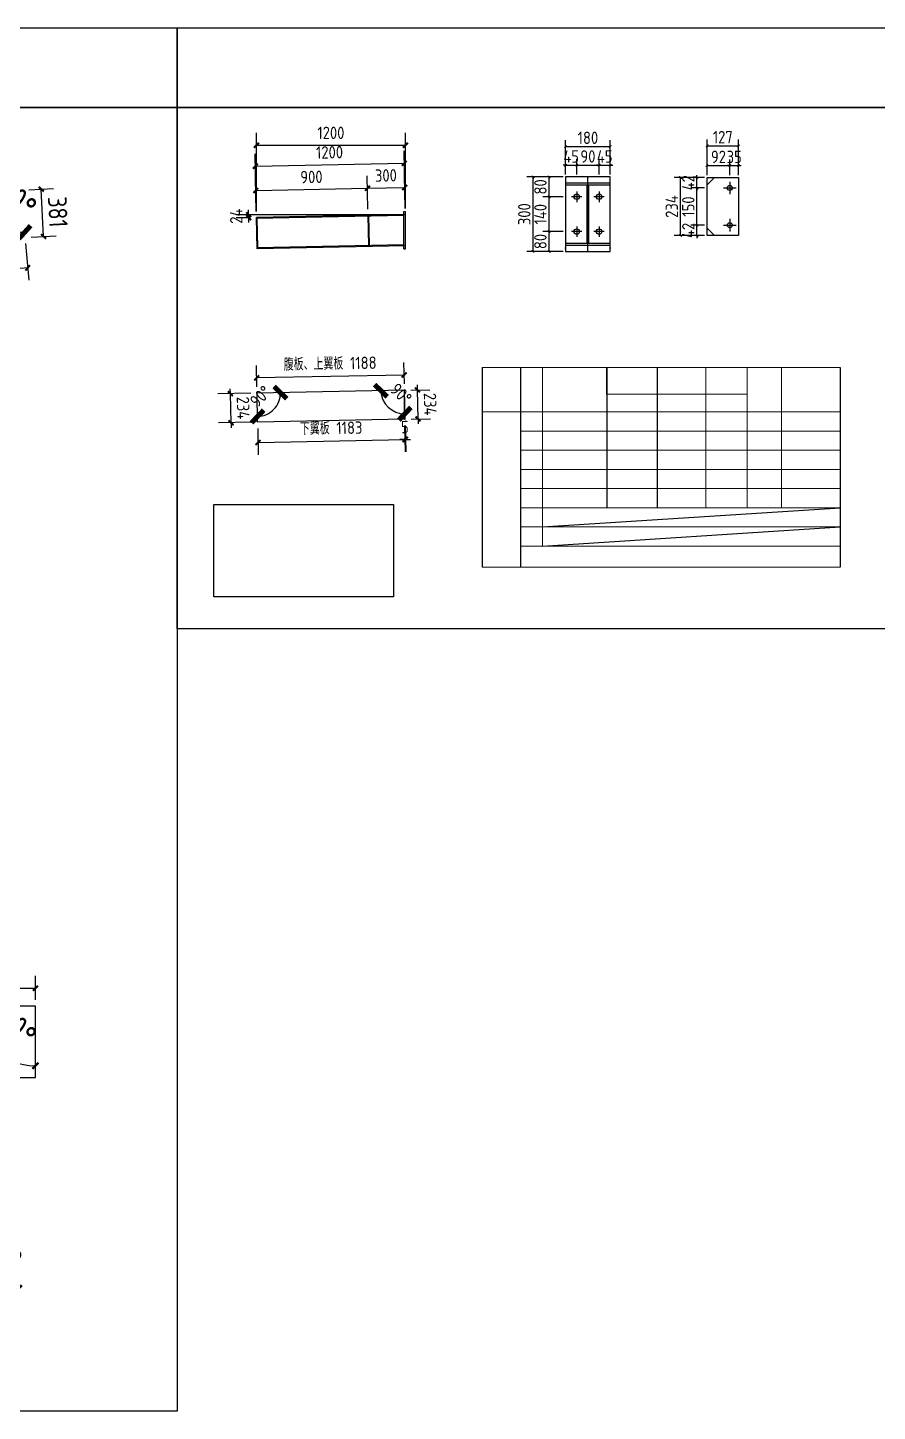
# Model space of a CAD drawing. Extents: x 411778 to 673094, y -11605 to 324395.
# Drawn here: x 425424 to 432270, y 124253 to 135395 of the extents above; entities that cross this region are included whole.
import ezdxf

# ---------------------------------------------------------------- set-up
doc = ezdxf.new("R2010")
doc.units = 0
doc.header["$LTSCALE"] = 1000
doc.header["$MEASUREMENT"] = 0
doc.layers.add('钢架', color=7, linetype='Continuous', lineweight=25)
doc.styles.get("Standard").update_dxf_attribs({"font": 'gbenor.shx', "bigfont": 'gbcbig.shx'})
doc.dimstyles.get("Standard").update_dxf_attribs({"dimscale": 100, "dimtxt": 3.5, "dimasz": 1, "dimexe": 2.5, "dimexo": 3, "dimgap": 1.5, "dimtad": 1, "dimdec": 0, "dimzin": 0, "dimdsep": 46, "dimtxsty": 'Standard', "dimblk": 'ARCHTICK', "dimcen": 0.09, "dimadec": 0, "dimazin": 0, "dimtfac": 1, "dimtdec": 0, "dimtix": 1, "dimtmove": 2, "dimatfit": 3, "dimfxl": 1, "dimtolj": 1, "dimtzin": 0, "dimarcsym": 0})

# ---------------------------------------------------------------- blocks, each defined once
blk = doc.blocks.new('_ArchTick')
at = {"color": 0, "linetype": 'ByBlock', "const_width": 0.4}
blk.add_lwpolyline([(-0.5, -0.5), (0.5, 0.5)], dxfattribs=at)
blk = doc.blocks.new('*D3156')
at = {"color": 3, "lineweight": -2}
for p, q in [((427204, 133889), (427204, 133929)), ((428417, 133889), (427104, 133889)), ((427217, 133865), (427104, 133865)), ((427204, 133865), (427204, 133889)), ((427204, 133865), (427204, 133825))]:
    blk.add_line(p, q, dxfattribs=at)
at = {"layer": 'Defpoints', "color": 0}
for p in [(427204, 133889), (427267, 133865), (428467, 133889)]:
    blk.add_point(p, dxfattribs=at)
at = {"color": 3, "lineweight": -2, "xscale": 40, "yscale": 40, "zscale": 40}
for p, rotation in [((427204, 133889), 270), ((427204, 133865), 90)]:
    blk.add_blockref('_ArchTick', p, dxfattribs=dict(at, rotation=rotation))
at = {"color": 0, "insert": (427104, 133877), "char_height": 100, "attachment_point": 5, "rotation": 90}
blk.add_mtext('\\A1;24', dxfattribs=at)
blk = doc.blocks.new('*D3157')
at = {"color": 3, "lineweight": -2}
for p, q in [((427267, 133915), (427267, 134548)), ((428467, 133939), (428467, 134548)), ((427267, 134448), (428467, 134448))]:
    blk.add_line(p, q, dxfattribs=at)
at = {"layer": 'Defpoints', "color": 0}
for p in [(428467, 134448), (427267, 133865), (428467, 133889)]:
    blk.add_point(p, dxfattribs=at)
at = {"color": 3, "lineweight": -2, "xscale": 40, "yscale": 40, "zscale": 40, "rotation": 180}
blk.add_blockref('_ArchTick', (427267, 134448), dxfattribs=at)
at = {"color": 3, "lineweight": -2, "xscale": 40, "yscale": 40, "zscale": 40}
blk.add_blockref('_ArchTick', (428467, 134448), dxfattribs=at)
at = {"color": 0, "insert": (427867, 134548), "char_height": 100, "attachment_point": 5}
blk.add_mtext('\\A1;1200', dxfattribs=at)
blk = doc.blocks.new('*D3100')
at = {"color": 3, "lineweight": -2}
for p, q in [((427266, 133915), (427256, 134379)), ((428466, 133939), (428456, 134403)), ((427258, 134279), (428458, 134303))]:
    blk.add_line(p, q, dxfattribs=at)
at = {"layer": 'Defpoints', "color": 0}
for p in [(428458, 134303), (427267, 133865), (428467, 133889)]:
    blk.add_point(p, dxfattribs=at)
at = {"color": 3, "lineweight": -2, "xscale": 40, "yscale": 40, "zscale": 40}
for p, rotation in [((427258, 134279), 181.1505355733843), ((428458, 134303), 1.1505355733843)]:
    blk.add_blockref('_ArchTick', p, dxfattribs=dict(at, rotation=rotation))
at = {"color": 0, "insert": (427856, 134391), "char_height": 100, "attachment_point": 5, "rotation": 1.1505}
blk.add_mtext('\\A1;1200', dxfattribs=at)
blk = doc.blocks.new('*D3158')
at = {"color": 3, "lineweight": -2}
for p, q in [((427278, 132168), (427282, 131955)), ((428461, 132192), (428465, 131979)), ((427280, 132055), (428463, 132079))]:
    blk.add_line(p, q, dxfattribs=at)
at = {"layer": 'Defpoints', "color": 0}
for p in [(427276, 132218), (428460, 132242), (428463, 132079)]:
    blk.add_point(p, dxfattribs=at)
at = {"color": 3, "lineweight": -2, "xscale": 40, "yscale": 40, "zscale": 40}
for p, rotation in [((427280, 132055), 181.1506035000472), ((428463, 132079), 1.150603500047161)]:
    blk.add_blockref('_ArchTick', p, dxfattribs=dict(at, rotation=rotation))
at = {"color": 0, "insert": (427869, 132170), "char_height": 100, "attachment_point": 5, "rotation": 1.1506}
blk.add_mtext('\\A1;下翼板 1183', dxfattribs=at)
blk = doc.blocks.new('*D3159')
at = {"color": 3, "lineweight": -2}
for p, q in [((428461, 132192), (428465, 131979)), ((428465, 132192), (428470, 131979)), ((428463, 132079), (428423, 132078)), ((428463, 132079), (428468, 132079)), ((428468, 132079), (428508, 132080))]:
    blk.add_line(p, q, dxfattribs=at)
at = {"layer": 'Defpoints', "color": 0}
for p in [(428460, 132242), (428464, 132242), (428468, 132079)]:
    blk.add_point(p, dxfattribs=at)
at = {"color": 3, "lineweight": -2, "xscale": 40, "yscale": 40, "zscale": 40}
for p, rotation in [((428463, 132079), 1.150603500031089), ((428468, 132079), 181.1506035000311)]:
    blk.add_blockref('_ArchTick', p, dxfattribs=dict(at, rotation=rotation))
at = {"color": 0, "insert": (428463, 132179), "char_height": 100, "attachment_point": 5, "rotation": 1.1506}
blk.add_mtext('\\A1;5', dxfattribs=at)
blk = doc.blocks.new('*D3160')
at = {"color": 3, "lineweight": -2}
for p, q in [((427057, 132448), (427056, 132488)), ((427222, 132451), (426957, 132446)), ((427062, 132214), (427057, 132448)), ((427227, 132217), (426962, 132212)), ((427062, 132214), (427063, 132174))]:
    blk.add_line(p, q, dxfattribs=at)
at = {"layer": 'Defpoints', "color": 0}
for p in [(427057, 132448), (427272, 132452), (427276, 132218)]:
    blk.add_point(p, dxfattribs=at)
at = {"color": 3, "lineweight": -2, "xscale": 40, "yscale": 40, "zscale": 40}
for p, rotation in [((427057, 132448), 271.1457628381741), ((427062, 132214), 91.14576283817406)]:
    blk.add_blockref('_ArchTick', p, dxfattribs=dict(at, rotation=rotation))
at = {"color": 0, "insert": (427160, 132333), "char_height": 100, "attachment_point": 5, "rotation": 271.1458}
blk.add_mtext('\\A1;234', dxfattribs=at)
blk = doc.blocks.new('*D3161')
at = {"color": 3, "lineweight": -2}
for p, q in [((428510, 132477), (428664, 132480)), ((428564, 132478), (428564, 132518)), ((428569, 132244), (428564, 132478)), ((428514, 132243), (428669, 132246)), ((428569, 132244), (428570, 132204))]:
    blk.add_line(p, q, dxfattribs=at)
at = {"layer": 'Defpoints', "color": 0}
for p in [(428460, 132476), (428564, 132478), (428464, 132242)]:
    blk.add_point(p, dxfattribs=at)
at = {"color": 3, "lineweight": -2, "xscale": 40, "yscale": 40, "zscale": 40}
for p, rotation in [((428564, 132478), 271.1505844320536), ((428569, 132244), 91.15058443205356)]:
    blk.add_blockref('_ArchTick', p, dxfattribs=dict(at, rotation=rotation))
at = {"color": 0, "insert": (428667, 132363), "char_height": 100, "attachment_point": 5, "rotation": 271.1506}
blk.add_mtext('\\A1;234', dxfattribs=at)
blk = doc.blocks.new('*D3162')
at = {"color": 3, "lineweight": -2}
for p, q in [((427271, 132502), (427267, 132675)), ((428457, 132598), (427269, 132575)), ((428459, 132526), (428455, 132698))]:
    blk.add_line(p, q, dxfattribs=at)
at = {"layer": 'Defpoints', "color": 0}
for p in [(427269, 132575), (427272, 132452), (428460, 132476)]:
    blk.add_point(p, dxfattribs=at)
at = {"color": 3, "lineweight": -2, "xscale": 40, "yscale": 40, "zscale": 40}
for p, rotation in [((427269, 132575), 181.1505844320332), ((428457, 132598), 1.150584432033188)]:
    blk.add_blockref('_ArchTick', p, dxfattribs=dict(at, rotation=rotation))
at = {"color": 0, "insert": (427861, 132690), "char_height": 100, "attachment_point": 5, "rotation": 1.1506}
blk.add_mtext('\\A1;腹板、上翼板 1188', dxfattribs=at)
blk = doc.blocks.new('*D3163')
at = {"color": 3, "lineweight": -2}
for p, q in [((429738, 133753), (429575, 133753)), ((429625, 133593), (429625, 133753)), ((429738, 133593), (429575, 133593))]:
    blk.add_line(p, q, dxfattribs=at)
at = {"layer": 'Defpoints', "color": 0}
for p in [(429625, 133753), (429758, 133753), (429758, 133593)]:
    blk.add_point(p, dxfattribs=at)
at = {"color": 3, "lineweight": -2, "xscale": 20, "yscale": 20, "zscale": 20}
for p, rotation in [((429625, 133753), 90), ((429625, 133593), 270)]:
    blk.add_blockref('_ArchTick', p, dxfattribs=dict(at, rotation=rotation))
at = {"color": 0, "insert": (429555, 133673), "char_height": 100, "attachment_point": 5, "rotation": 90}
blk.add_mtext('\\A1;80', dxfattribs=at)
blk = doc.blocks.new('*D3101')
at = {"color": 3, "lineweight": -2}
for p, q in [((429738, 134033), (429575, 134033)), ((429625, 133753), (429625, 134033)), ((429738, 133753), (429575, 133753))]:
    blk.add_line(p, q, dxfattribs=at)
at = {"layer": 'Defpoints', "color": 0}
for p in [(429625, 134033), (429758, 134033), (429758, 133753)]:
    blk.add_point(p, dxfattribs=at)
at = {"color": 3, "lineweight": -2, "xscale": 20, "yscale": 20, "zscale": 20}
for p, rotation in [((429625, 134033), 90), ((429625, 133753), 270)]:
    blk.add_blockref('_ArchTick', p, dxfattribs=dict(at, rotation=rotation))
at = {"color": 0, "insert": (429555, 133893), "char_height": 100, "attachment_point": 5, "rotation": 90}
blk.add_mtext('\\A1;140', dxfattribs=at)
blk = doc.blocks.new('*D3164')
at = {"color": 3, "lineweight": -2}
for p, q in [((429738, 134193), (429575, 134193)), ((429625, 134033), (429625, 134193)), ((429738, 134033), (429575, 134033))]:
    blk.add_line(p, q, dxfattribs=at)
at = {"layer": 'Defpoints', "color": 0}
for p in [(429625, 134193), (429758, 134193), (429758, 134033)]:
    blk.add_point(p, dxfattribs=at)
at = {"color": 3, "lineweight": -2, "xscale": 20, "yscale": 20, "zscale": 20}
for p, rotation in [((429625, 134193), 90), ((429625, 134033), 270)]:
    blk.add_blockref('_ArchTick', p, dxfattribs=dict(at, rotation=rotation))
at = {"color": 0, "insert": (429555, 134113), "char_height": 100, "attachment_point": 5, "rotation": 90}
blk.add_mtext('\\A1;80', dxfattribs=at)
blk = doc.blocks.new('*D3102')
at = {"color": 3, "lineweight": -2}
for p, q in [((429758, 134288), (429738, 134288)), ((429758, 134213), (429758, 134338)), ((429758, 134288), (429848, 134288)), ((429848, 134213), (429848, 134338)), ((429848, 134288), (429868, 134288))]:
    blk.add_line(p, q, dxfattribs=at)
at = {"layer": 'Defpoints', "color": 0}
for p in [(429848, 134288), (429758, 134193), (429848, 134193)]:
    blk.add_point(p, dxfattribs=at)
at = {"color": 3, "lineweight": -2, "xscale": 20, "yscale": 20, "zscale": 20}
blk.add_blockref('_ArchTick', (429758, 134288), dxfattribs=at)
at = {"color": 3, "lineweight": -2, "xscale": 20, "yscale": 20, "zscale": 20, "rotation": 180}
blk.add_blockref('_ArchTick', (429848, 134288), dxfattribs=at)
at = {"color": 0, "insert": (429803, 134358), "char_height": 100, "attachment_point": 5}
blk.add_mtext('\\A1;45', dxfattribs=at)
blk = doc.blocks.new('*D3103')
at = {"color": 3, "lineweight": -2}
for p, q in [((429848, 134213), (429848, 134338)), ((429848, 134288), (430028, 134288)), ((430028, 134213), (430028, 134338))]:
    blk.add_line(p, q, dxfattribs=at)
at = {"layer": 'Defpoints', "color": 0}
for p in [(430028, 134288), (429848, 134193), (430028, 134193)]:
    blk.add_point(p, dxfattribs=at)
at = {"color": 3, "lineweight": -2, "xscale": 20, "yscale": 20, "zscale": 20, "rotation": 180}
blk.add_blockref('_ArchTick', (429848, 134288), dxfattribs=at)
at = {"color": 3, "lineweight": -2, "xscale": 20, "yscale": 20, "zscale": 20}
blk.add_blockref('_ArchTick', (430028, 134288), dxfattribs=at)
at = {"color": 0, "insert": (429938, 134358), "char_height": 100, "attachment_point": 5}
blk.add_mtext('\\A1;90', dxfattribs=at)
blk = doc.blocks.new('*D3165')
at = {"color": 3, "lineweight": -2}
for p, q in [((430028, 134288), (430008, 134288)), ((430028, 134213), (430028, 134338)), ((430028, 134288), (430118, 134288)), ((430118, 134213), (430118, 134338)), ((430118, 134288), (430138, 134288))]:
    blk.add_line(p, q, dxfattribs=at)
at = {"layer": 'Defpoints', "color": 0}
for p in [(430118, 134288), (430028, 134193), (430118, 134193)]:
    blk.add_point(p, dxfattribs=at)
at = {"color": 3, "lineweight": -2, "xscale": 20, "yscale": 20, "zscale": 20}
blk.add_blockref('_ArchTick', (430028, 134288), dxfattribs=at)
at = {"color": 3, "lineweight": -2, "xscale": 20, "yscale": 20, "zscale": 20, "rotation": 180}
blk.add_blockref('_ArchTick', (430118, 134288), dxfattribs=at)
at = {"color": 0, "insert": (430073, 134358), "char_height": 100, "attachment_point": 5}
blk.add_mtext('\\A1;45', dxfattribs=at)
blk = doc.blocks.new('*D3166')
at = {"color": 3, "lineweight": -2}
for p, q in [((429738, 134193), (429445, 134193)), ((429495, 134193), (429495, 133593)), ((429738, 133593), (429445, 133593))]:
    blk.add_line(p, q, dxfattribs=at)
at = {"layer": 'Defpoints', "color": 0}
for p in [(429758, 134193), (429495, 133593), (429758, 133593)]:
    blk.add_point(p, dxfattribs=at)
at = {"color": 3, "lineweight": -2, "xscale": 20, "yscale": 20, "zscale": 20}
for p, rotation in [((429495, 134193), 90), ((429495, 133593), 270)]:
    blk.add_blockref('_ArchTick', p, dxfattribs=dict(at, rotation=rotation))
at = {"color": 0, "insert": (429425, 133893), "char_height": 100, "attachment_point": 5, "rotation": 90}
blk.add_mtext('\\A1;300', dxfattribs=at)
blk = doc.blocks.new('*D3167')
at = {"color": 3, "lineweight": -2}
for p, q in [((429758, 134213), (429758, 134488)), ((430118, 134213), (430118, 134488)), ((429758, 134438), (430118, 134438))]:
    blk.add_line(p, q, dxfattribs=at)
at = {"layer": 'Defpoints', "color": 0}
for p in [(430118, 134438), (429758, 134193), (430118, 134193)]:
    blk.add_point(p, dxfattribs=at)
at = {"color": 3, "lineweight": -2, "xscale": 20, "yscale": 20, "zscale": 20, "rotation": 180}
blk.add_blockref('_ArchTick', (429758, 134438), dxfattribs=at)
at = {"color": 3, "lineweight": -2, "xscale": 20, "yscale": 20, "zscale": 20}
blk.add_blockref('_ArchTick', (430118, 134438), dxfattribs=at)
at = {"color": 0, "insert": (429938, 134508), "char_height": 100, "attachment_point": 5}
blk.add_mtext('\\A1;180', dxfattribs=at)
blk = doc.blocks.new('*D3189')
at = {"color": 0, "lineweight": -2}
blk.add_arc((425383, 134087), 340, 182.8624, 272.8624, dxfattribs=at)
at = {"layer": 'Defpoints', "color": 0}
for p in [(425383, 134087), (425383, 134087), (425098, 133903), (418084, 133722), (425402, 133707)]:
    blk.add_point(p, dxfattribs=at)
at = {"color": 0, "lineweight": -2, "xscale": 100, "yscale": 100, "zscale": 100}
for p, rotation in [((425044, 134070), 92.86240522611186), ((425400, 133748), 2.862405226139328)]:
    blk.add_blockref('_ArchTick', p, dxfattribs=dict(at, rotation=rotation))
at = {"color": 0, "insert": (425323, 134021), "char_height": 200, "attachment_point": 5, "rotation": 317.8624}
blk.add_mtext('\\A1;90°', dxfattribs=at)
blk = doc.blocks.new('*D3191')
at = {"color": 3, "lineweight": -2}
for p, q in [((425433, 134090), (425633, 134100)), ((425552, 133714), (425533, 134095)), ((425452, 133709), (425652, 133719))]:
    blk.add_line(p, q, dxfattribs=at)
at = {"layer": 'Defpoints', "color": 0}
for p in [(425383, 134087), (425533, 134095), (425402, 133707)]:
    blk.add_point(p, dxfattribs=at)
at = {"color": 3, "lineweight": -2, "xscale": 40, "yscale": 40, "zscale": 40}
for p, rotation in [((425533, 134095), 92.86240522614258), ((425552, 133714), 272.8624052261426)]:
    blk.add_blockref('_ArchTick', p, dxfattribs=dict(at, rotation=rotation))
at = {"color": 0, "insert": (425667, 133911), "char_height": 150, "attachment_point": 5, "rotation": 272.8624}
blk.add_mtext('\\A1;381', dxfattribs=at)
blk = doc.blocks.new('*D3212')
at = {"color": 3, "lineweight": -2}
for p, q in [((425406, 133657), (425433, 133361)), ((425424, 133461), (418107, 132796)), ((418089, 132992), (418116, 132697))]:
    blk.add_line(p, q, dxfattribs=at)
at = {"layer": 'Defpoints', "color": 0}
for p in [(425402, 133707), (418084, 133042), (418107, 132796)]:
    blk.add_point(p, dxfattribs=at)
at = {"color": 3, "lineweight": -2, "xscale": 40, "yscale": 40, "zscale": 40}
for p, rotation in [((425424, 133461), 5.189537818528772), ((418107, 132796), 185.1895378185288)]:
    blk.add_blockref('_ArchTick', p, dxfattribs=dict(at, rotation=rotation))
at = {"color": 0, "insert": (421754, 133258), "char_height": 150, "attachment_point": 5, "rotation": 5.1895}
blk.add_mtext('\\A1;下翼板 7348', dxfattribs=at)
blk = doc.blocks.new('*D3213')
at = {"color": 0, "lineweight": -2}
blk.add_arc((427272, 132452), 188, 271.1458, 1.1506, dxfattribs=at)
at = {"layer": 'Defpoints', "color": 0}
for p in [(427272, 132452), (427272, 132452), (428460, 132476), (427369, 132291), (427276, 132218)]:
    blk.add_point(p, dxfattribs=at)
at = {"color": 0, "lineweight": -2, "xscale": 100, "yscale": 100, "zscale": 100}
for p, rotation in [((427460, 132456), 91.15058443203336), ((427276, 132264), 181.1457628381762)]:
    blk.add_blockref('_ArchTick', p, dxfattribs=dict(at, rotation=rotation))
at = {"color": 0, "insert": (427299, 132426), "char_height": 100, "attachment_point": 5, "rotation": 46.1482}
blk.add_mtext('\\A1;90°', dxfattribs=at)
blk = doc.blocks.new('*D3214')
at = {"color": 0, "lineweight": -2}
blk.add_arc((428460, 132476), 190, 181.1506, 271.1506, dxfattribs=at)
at = {"layer": 'Defpoints', "color": 0}
for p in [(427272, 132452), (428297, 132378), (428460, 132476), (428460, 132476), (428464, 132242)]:
    blk.add_point(p, dxfattribs=at)
at = {"color": 0, "lineweight": -2, "xscale": 100, "yscale": 100, "zscale": 100}
for p, rotation in [((428270, 132472), 91.15058443203168), ((428463, 132286), 1.15058443205565)]:
    blk.add_blockref('_ArchTick', p, dxfattribs=dict(at, rotation=rotation))
at = {"color": 0, "insert": (428432, 132447), "char_height": 100, "attachment_point": 5, "rotation": 316.1506}
blk.add_mtext('\\A1;90°', dxfattribs=at)
blk = doc.blocks.new('*D3223')
at = {"color": 3, "lineweight": -2}
for p, q in [((418004, 127566), (418004, 127760)), ((425486, 127566), (425486, 127760)), ((418004, 127660), (425486, 127660))]:
    blk.add_line(p, q, dxfattribs=at)
at = {"layer": 'Defpoints', "color": 0}
for p in [(425486, 127660), (418004, 127516), (425486, 127516)]:
    blk.add_point(p, dxfattribs=at)
at = {"color": 3, "lineweight": -2, "xscale": 40, "yscale": 40, "zscale": 40, "rotation": 180}
blk.add_blockref('_ArchTick', (418004, 127660), dxfattribs=at)
at = {"color": 3, "lineweight": -2, "xscale": 40, "yscale": 40, "zscale": 40}
blk.add_blockref('_ArchTick', (425486, 127660), dxfattribs=at)
at = {"color": 0, "insert": (421745, 127790), "char_height": 150, "attachment_point": 5}
blk.add_mtext('\\A1;腹板、翼板 7483', dxfattribs=at)
blk = doc.blocks.new('*D3224')
at = {"color": 0, "lineweight": -2}
blk.add_arc((418003, 127516), 491, 270, 0, dxfattribs=at)
at = {"layer": 'Defpoints', "color": 0}
for p in [(418003, 127516), (418003, 127516), (425486, 127516), (418249, 127092), (418003, 126940)]:
    blk.add_point(p, dxfattribs=at)
at = {"color": 0, "lineweight": -2, "xscale": 50, "yscale": 50, "zscale": 50}
for p, rotation in [((418494, 127516), 90), ((418003, 127026), 180)]:
    blk.add_blockref('_ArchTick', p, dxfattribs=dict(at, rotation=rotation))
at = {"color": 0, "insert": (418174, 127346), "char_height": 200, "attachment_point": 5, "rotation": 45}
blk.add_mtext('\\A1;90°', dxfattribs=at)
blk = doc.blocks.new('*D3225')
at = {"color": 0, "lineweight": -2}
blk.add_arc((425486, 127516), 481, 180, 270, dxfattribs=at)
at = {"layer": 'Defpoints', "color": 0}
for p in [(418004, 127516), (425486, 127516), (425486, 127516), (425070, 127276), (425486, 126940)]:
    blk.add_point(p, dxfattribs=at)
at = {"color": 0, "lineweight": -2, "xscale": 50, "yscale": 50, "zscale": 50, "rotation": 90}
blk.add_blockref('_ArchTick', (425006, 127516), dxfattribs=at)
at = {"color": 0, "lineweight": -2, "xscale": 50, "yscale": 50, "zscale": 50}
blk.add_blockref('_ArchTick', (425486, 127036), dxfattribs=at)
at = {"color": 0, "insert": (425323, 127353), "char_height": 200, "attachment_point": 5, "rotation": 315}
blk.add_mtext('\\A1;90°', dxfattribs=at)
blk = doc.blocks.new('*D3229')
at = {"color": 0, "lineweight": -2}
blk.add_arc((425350, 125696), 453, 180, 270, dxfattribs=at)
at = {"layer": 'Defpoints', "color": 0}
for p in [(417884, 125696), (425350, 125696), (425350, 125696), (424958, 125470), (425350, 125120)]:
    blk.add_point(p, dxfattribs=at)
at = {"color": 0, "lineweight": -2, "xscale": 50, "yscale": 50, "zscale": 50}
for p, rotation in [((424897, 125696), 90), ((425350, 125243), 359.999999999998)]:
    blk.add_blockref('_ArchTick', p, dxfattribs=dict(at, rotation=rotation))
at = {"color": 0, "insert": (425207, 125553), "char_height": 200, "attachment_point": 5, "rotation": 315}
blk.add_mtext('\\A1;90°', dxfattribs=at)
blk = doc.blocks.new('*D3230')
at = {"color": 3, "lineweight": -2}
for p, q in [((430816.5, 133804.5), (430816.5, 133824.5)), ((430877.5, 133804.5), (430766.5, 133804.5)), ((430877.5, 133720.5), (430766.5, 133720.5)), ((430816.5, 133720.5), (430816.5, 133804.5)), ((430816.5, 133720.5), (430816.5, 133700.5))]:
    blk.add_line(p, q, dxfattribs=at)
at = {"layer": 'Defpoints', "color": 0}
for p in [(430816.5, 133804.5), (430897.5, 133804.5), (430897.5, 133720.5)]:
    blk.add_point(p, dxfattribs=at)
at = {"color": 3, "lineweight": -2, "xscale": 20, "yscale": 20, "zscale": 20}
for p, rotation in [((430816.5, 133804.5), 270), ((430816.5, 133720.5), 90)]:
    blk.add_blockref('_ArchTick', p, dxfattribs=dict(at, rotation=rotation))
at = {"color": 0, "insert": (430746.5, 133762.5), "char_height": 100, "attachment_point": 5, "rotation": 90}
blk.add_mtext('\\A1;42', dxfattribs=at)
blk = doc.blocks.new('*D3107')
at = {"color": 3, "lineweight": -2}
for p, q in [((430877.5, 134104.5), (430766.5, 134104.5)), ((430816.5, 133804.5), (430816.5, 134104.5)), ((430877.5, 133804.5), (430766.5, 133804.5))]:
    blk.add_line(p, q, dxfattribs=at)
at = {"layer": 'Defpoints', "color": 0}
for p in [(430816.5, 134104.5), (430897.5, 134104.5), (430897.5, 133804.5)]:
    blk.add_point(p, dxfattribs=at)
at = {"color": 3, "lineweight": -2, "xscale": 20, "yscale": 20, "zscale": 20}
for p, rotation in [((430816.5, 134104.5), 90), ((430816.5, 133804.5), 270)]:
    blk.add_blockref('_ArchTick', p, dxfattribs=dict(at, rotation=rotation))
at = {"color": 0, "insert": (430746.5, 133954.5), "char_height": 100, "attachment_point": 5, "rotation": 90}
blk.add_mtext('\\A1;150', dxfattribs=at)
blk = doc.blocks.new('*D3231')
at = {"color": 3, "lineweight": -2}
for p, q in [((430877.5, 134188.5), (430766.5, 134188.5)), ((430816.5, 134188.5), (430816.5, 134208.5)), ((430816.5, 134104.5), (430816.5, 134188.5)), ((430877.5, 134104.5), (430766.5, 134104.5)), ((430816.5, 134104.5), (430816.5, 134084.5))]:
    blk.add_line(p, q, dxfattribs=at)
at = {"layer": 'Defpoints', "color": 0}
for p in [(430816.5, 134188.5), (430897.5, 134188.5), (430897.5, 134104.5)]:
    blk.add_point(p, dxfattribs=at)
at = {"color": 3, "lineweight": -2, "xscale": 20, "yscale": 20, "zscale": 20}
for p, rotation in [((430816.5, 134188.5), 270), ((430816.5, 134104.5), 90)]:
    blk.add_blockref('_ArchTick', p, dxfattribs=dict(at, rotation=rotation))
at = {"color": 0, "insert": (430746.5, 134146.5), "char_height": 100, "attachment_point": 5, "rotation": 90}
blk.add_mtext('\\A1;42', dxfattribs=at)
blk = doc.blocks.new('*D3108')
at = {"color": 3, "lineweight": -2}
for p, q in [((430897.5, 134208.5), (430897.5, 134334.5)), ((430897.5, 134284.5), (431081.5, 134284.5)), ((431081.5, 134208.5), (431081.5, 134334.5))]:
    blk.add_line(p, q, dxfattribs=at)
at = {"layer": 'Defpoints', "color": 0}
for p in [(431081.5, 134284.5), (430897.5, 134188.5), (431081.5, 134188.5)]:
    blk.add_point(p, dxfattribs=at)
at = {"color": 3, "lineweight": -2, "xscale": 20, "yscale": 20, "zscale": 20, "rotation": 180}
blk.add_blockref('_ArchTick', (430897.5, 134284.5), dxfattribs=at)
at = {"color": 3, "lineweight": -2, "xscale": 20, "yscale": 20, "zscale": 20}
blk.add_blockref('_ArchTick', (431081.5, 134284.5), dxfattribs=at)
at = {"color": 0, "insert": (430989.5, 134354.5), "char_height": 100, "attachment_point": 5}
blk.add_mtext('\\A1;92', dxfattribs=at)
blk = doc.blocks.new('*D3232')
at = {"color": 3, "lineweight": -2}
for p, q in [((431081.5, 134284.5), (431061.5, 134284.5)), ((431081.5, 134208.5), (431081.5, 134334.5)), ((431081.5, 134284.5), (431151.5, 134284.5)), ((431151.5, 134208.5), (431151.5, 134334.5)), ((431151.5, 134284.5), (431171.5, 134284.5))]:
    blk.add_line(p, q, dxfattribs=at)
at = {"layer": 'Defpoints', "color": 0}
for p in [(431151.5, 134284.5), (431081.5, 134188.5), (431151.5, 134188.5)]:
    blk.add_point(p, dxfattribs=at)
at = {"color": 3, "lineweight": -2, "xscale": 20, "yscale": 20, "zscale": 20}
blk.add_blockref('_ArchTick', (431081.5, 134284.5), dxfattribs=at)
at = {"color": 3, "lineweight": -2, "xscale": 20, "yscale": 20, "zscale": 20, "rotation": 180}
blk.add_blockref('_ArchTick', (431151.5, 134284.5), dxfattribs=at)
at = {"color": 0, "insert": (431116.5, 134354.5), "char_height": 100, "attachment_point": 5}
blk.add_mtext('\\A1;35', dxfattribs=at)
blk = doc.blocks.new('*D3233')
at = {"color": 3, "lineweight": -2}
for p, q in [((430877.5, 134188.5), (430633.5, 134188.5)), ((430683.5, 133720.5), (430683.5, 134188.5)), ((430877.5, 133720.5), (430633.5, 133720.5))]:
    blk.add_line(p, q, dxfattribs=at)
at = {"layer": 'Defpoints', "color": 0}
for p in [(430683.5, 134188.5), (430897.5, 134188.5), (430897.5, 133720.5)]:
    blk.add_point(p, dxfattribs=at)
at = {"color": 3, "lineweight": -2, "xscale": 20, "yscale": 20, "zscale": 20}
for p, rotation in [((430683.5, 134188.5), 90), ((430683.5, 133720.5), 270)]:
    blk.add_blockref('_ArchTick', p, dxfattribs=dict(at, rotation=rotation))
at = {"color": 0, "insert": (430613.5, 133954.5), "char_height": 100, "attachment_point": 5, "rotation": 90}
blk.add_mtext('\\A1;234', dxfattribs=at)
blk = doc.blocks.new('*D3234')
at = {"color": 3, "lineweight": -2}
for p, q in [((430897.5, 134208.5), (430897.5, 134493.5)), ((431151.5, 134208.5), (431151.5, 134493.5)), ((430897.5, 134443.5), (431151.5, 134443.5))]:
    blk.add_line(p, q, dxfattribs=at)
at = {"layer": 'Defpoints', "color": 0}
for p in [(431151.5, 134443.5), (430897.5, 134188.5), (431151.5, 134188.5)]:
    blk.add_point(p, dxfattribs=at)
at = {"color": 3, "lineweight": -2, "xscale": 20, "yscale": 20, "zscale": 20, "rotation": 180}
blk.add_blockref('_ArchTick', (430897.5, 134443.5), dxfattribs=at)
at = {"color": 3, "lineweight": -2, "xscale": 20, "yscale": 20, "zscale": 20}
blk.add_blockref('_ArchTick', (431151.5, 134443.5), dxfattribs=at)
at = {"color": 0, "insert": (431024.5, 134513.5), "char_height": 100, "attachment_point": 5}
blk.add_mtext('\\A1;127', dxfattribs=at)
blk = doc.blocks.new('*D3242')
at = {"color": 3, "lineweight": -2}
for p, q in [((427266, 133915), (427260, 134184)), ((428165, 133933), (428160, 134202)), ((427262, 134084), (428162, 134102))]:
    blk.add_line(p, q, dxfattribs=at)
at = {"layer": 'Defpoints', "color": 0}
for p in [(428162, 134102), (427267, 133865), (428166, 133883)]:
    blk.add_point(p, dxfattribs=at)
at = {"color": 3, "lineweight": -2, "xscale": 40, "yscale": 40, "zscale": 40}
for p, rotation in [((427262, 134084), 181.1457628381749), ((428162, 134102), 1.145762838174949)]:
    blk.add_blockref('_ArchTick', p, dxfattribs=dict(at, rotation=rotation))
at = {"color": 0, "insert": (427710, 134193), "char_height": 100, "attachment_point": 5, "rotation": 1.1458}
blk.add_mtext('\\A1;900', dxfattribs=at)
blk = doc.blocks.new('*D3243')
at = {"color": 3, "lineweight": -2}
for p, q in [((428165, 133933), (428160, 134202)), ((428466, 133939), (428460, 134208)), ((428162, 134102), (428462, 134108))]:
    blk.add_line(p, q, dxfattribs=at)
at = {"layer": 'Defpoints', "color": 0}
for p in [(428462, 134108), (428166, 133883), (428467, 133889)]:
    blk.add_point(p, dxfattribs=at)
at = {"color": 3, "lineweight": -2, "xscale": 40, "yscale": 40, "zscale": 40}
for p, rotation in [((428162, 134102), 181.1457628379751), ((428462, 134108), 1.145762837975058)]:
    blk.add_blockref('_ArchTick', p, dxfattribs=dict(at, rotation=rotation))
at = {"color": 0, "insert": (428310, 134205), "char_height": 100, "attachment_point": 5, "rotation": 1.1458}
blk.add_mtext('\\A1;300', dxfattribs=at)

msp = doc.modelspace()

# ---------------------------------------------------------------- hatches: boundary and pattern name
h = msp.add_hatch()
h.set_pattern_fill('ANSI31', color=256, scale=20, style=0)
h.set_pattern_definition([(45, (13734.66, 1559.78), (-22.4506403, 22.4506403), [])])
h.paths.add_polyline_path([(428459.7, 132475.7), (428459.7, 132241.7), (428464.4, 132241.8)])

# ---------------------------------------------------------------- linework, layer by layer
for p, q in [((429758, 134193), (429758, 133593)), ((430118, 134193), (429758, 134193)), ((430118, 133593), (430118, 134193)), ((430897.5, 134188.5), (431151.5, 134188.5)), ((430897.5, 133720.5), (430897.5, 134188.5)), ((430897.5, 134128.5), (430957.5, 134188.5)), ((431081.5, 134154.5), (431081.5, 134054.5)), ((431151.5, 134188.5), (431151.5, 133720.5)), ((429848, 134075), (429848, 133991)), ((430028, 134075), (430028, 133991)), ((431031.5, 134104.5), (431131.5, 134104.5)), ((429890, 134033), (429806, 134033)), ((430070, 134033), (429986, 134033)), ((428466.7, 133889.5), (427266.7, 133865.4)), ((427271.7, 133615.4), (427266.7, 133865.4)), ((428454.7, 133881.2), (427266.8, 133857.4)), ((427277.5, 133623.5), (427272.8, 133857.5)), ((428171.3, 133641.5), (428166.5, 133883.4)), ((428177.3, 133641.6), (428172.5, 133883.6)), ((428454.7, 133614.4), (428454.7, 133914.5)), ((428454.7, 133914.5), (428466.7, 133914.5)), ((428466.7, 133614.4), (428466.7, 133914.5)), ((431081.5, 133854.5), (431081.5, 133754.5)), ((429890, 133753), (429806, 133753)), ((429848, 133795), (429848, 133711)), ((430070, 133753), (429986, 133753)), ((430028, 133795), (430028, 133711)), ((430897.5, 133780.5), (430957.5, 133720.5)), ((431151.5, 133720.5), (430897.5, 133720.5)), ((431031.5, 133804.5), (431131.5, 133804.5)), ((428454.7, 133647.2), (427271.5, 133623.4)), ((428466.7, 133639.4), (427271.7, 133615.4)), ((428171.5, 133633.4), (428171.5, 133633.5)), ((428177.5, 133633.5), (428177.5, 133633.6)), ((428454.7, 133614.4), (428466.7, 133614.4)), ((429758, 133618), (429758, 133626)), ((429758, 133593), (430118, 133593)), ((430118, 133626), (430118, 133618)), ((430090.1, 132444.4), (430090.1, 132659)), ((430090.1, 132659), (430090.1, 131529)), ((430495.9, 132659), (430495.9, 131529)), ((431971, 132659), (431971, 131050.7)), ((428459.7, 132475.8), (427271.8, 132451.9)), ((427276.5, 132218), (427271.8, 132451.9)), ((428459.7, 132241.7), (428459.7, 132475.8)), ((428464.4, 132241.8), (428459.7, 132475.7)), ((428459.7, 132241.7), (427276.5, 132218)), ((428459.7, 132241.7), (428464.4, 132241.8)), ((429573, 131374.7), (431971, 131529)), ((429573, 131220.5), (431971, 131374.7)), ((425486.5, 127516.5), (418003.5, 127516.5)), ((425486.5, 126940.5), (425486.5, 127516.5)), ((418003.5, 126940.5), (425486.5, 126940.5))]:
    msp.add_line(p, q)
at = {"color": 1}
for p, q in [((429938, 133593), (429938, 134193)), ((429085.2, 132659), (429085.2, 131050.7)), ((429398.2, 131050.7), (429398.2, 132659))]:
    msp.add_line(p, q, dxfattribs=at)
at = {"color": 4}
for p, q in [((430118, 134143), (429758, 134143)), ((430118, 134127), (429758, 134127)), ((429932, 133659), (429932, 134127)), ((429944, 133659), (429944, 134127)), ((429758, 133659), (430118, 133659)), ((429758, 133643), (430118, 133643))]:
    msp.add_line(p, q, dxfattribs=at)
for points in [[(426628.5, 134753), (411778.5, 134753), (411778.5, 135395), (426628.5, 135395)], [(432568.5, 134753), (426628.5, 134753), (426628.5, 135395), (432568.5, 135395)], [(411778.5, 134753), (426628.5, 134753), (426628.5, 124253), (411778.5, 124253)], [(426628.5, 134753), (432568.5, 134753), (432568.5, 130553), (426628.5, 130553)], [(426924.5, 131556.5), (428372, 131556.5), (428372, 130813), (426924.5, 130813)]]:
    msp.add_lwpolyline(points, close=True)
for centre, radius in [((429848, 134033), 22), ((430028, 134033), 22), ((431081.5, 134104.5), 20), ((431081.5, 133804.5), 20), ((429848, 133753), 22), ((429848, 133753), 22), ((430028, 133753), 22)]:
    msp.add_circle(centre, radius)
at = {"layer": '钢架', "lineweight": 13}
for p, q in [((429085.2, 132659), (431971, 132659)), ((429573, 132659), (429573, 131220.5)), ((430888.4, 132659), (430888.4, 131529)), ((431221, 132659), (431221, 131529)), ((431498.3, 132659), (431498.3, 131529)), ((430090.1, 132444.4), (431221, 132444.4)), ((429085.2, 132300.2), (431971, 132300.2)), ((429398.2, 132145.9), (431971, 132145.9)), ((429398.2, 131991.7), (431971, 131991.7)), ((429398.2, 131837.5), (431971, 131837.5)), ((429398.2, 131837.5), (431971, 131837.5)), ((429398.2, 131683.2), (431971, 131683.2)), ((429398.2, 131529), (431971, 131529)), ((429398.2, 131374.7), (431971, 131374.7)), ((429398.2, 131220.5), (431971, 131220.5)), ((429085.2, 131050.7), (431971, 131050.7))]:
    msp.add_line(p, q, dxfattribs=at)

# ---------------------------------------------------------------- dimensions: what is measured, and where the dimension line sits
for base, p1, p2, override, picture, middle in [((428466.7, 134448.5), (427266.7, 133865.4), (428466.7, 133889.5), {"dimtxt": 1, "dimasz": 0.4, "dimexe": 1, "dimexo": 0.5, "dimgap": 0.5, "dimclrd": 3, "dimclre": 3}, '*D3157', (427866.7, 134548.5)), ((429848, 134288), (429758, 134193), (429848, 134193), {"dimtxt": 1, "dimasz": 0.2, "dimexe": 0.5, "dimexo": 0.2, "dimgap": 0.2, "dimlfac": 0.5, "dimclrd": 3, "dimclre": 3}, '*D3102', (429803, 134358)), ((430028, 134288), (429848, 134193), (430028, 134193), {"dimtxt": 1, "dimasz": 0.2, "dimexe": 0.5, "dimexo": 0.2, "dimgap": 0.2, "dimlfac": 0.5, "dimclrd": 3, "dimclre": 3}, '*D3103', (429938, 134358)), ((430118, 134288), (430028, 134193), (430118, 134193), {"dimtxt": 1, "dimasz": 0.2, "dimexe": 0.5, "dimexo": 0.2, "dimgap": 0.2, "dimlfac": 0.5, "dimclrd": 3, "dimclre": 3}, '*D3165', (430073, 134358)), ((431081.5, 134284.5), (430897.5, 134188.5), (431081.5, 134188.5), {"dimtxt": 1, "dimasz": 0.2, "dimexe": 0.5, "dimexo": 0.2, "dimgap": 0.2, "dimlfac": 0.5, "dimclrd": 3, "dimclre": 3}, '*D3108', (430989.5, 134354.5)), ((431151.5, 134284.5), (431081.5, 134188.5), (431151.5, 134188.5), {"dimtxt": 1, "dimasz": 0.2, "dimexe": 0.5, "dimexo": 0.2, "dimgap": 0.2, "dimlfac": 0.5, "dimclrd": 3, "dimclre": 3}, '*D3232', (431116.5, 134354.5))]:
    dim = msp.add_linear_dim(base=base, p1=p1, p2=p2, dimstyle='Standard', override=override)
    dim.commit()
    dim.dimension.update_dxf_attribs({"geometry": picture, "text_midpoint": middle})
for p1, p2, distance, override, picture, middle in [((429758, 134193), (430118, 134193), 245, {"dimtxt": 1, "dimasz": 0.2, "dimexe": 0.5, "dimexo": 0.2, "dimgap": 0.2, "dimlfac": 0.5, "dimclrd": 3, "dimclre": 3}, '*D3167', (429938, 134508)), ((430897.5, 134188.5), (431151.5, 134188.5), 255, {"dimtxt": 1, "dimasz": 0.2, "dimexe": 0.5, "dimexo": 0.2, "dimgap": 0.2, "dimlfac": 0.5, "dimclrd": 3, "dimclre": 3}, '*D3234', (431024.5, 134513.5)), ((427266.7, 133865.4), (428466.7, 133889.5), 413.6, {"dimtxt": 1, "dimasz": 0.4, "dimexe": 1, "dimexo": 0.5, "dimgap": 0.5, "dimclrd": 3, "dimclre": 3}, '*D3100', (427856.3, 134390.9)), ((427266.7, 133865.4), (428166.5, 133883.4), 218.2, {"dimtxt": 1, "dimasz": 0.4, "dimexe": 1, "dimexo": 0.5, "dimgap": 0.5, "dimclrd": 3, "dimclre": 3}, '*D3242', (427710.2, 134192.5)), ((429758, 134193), (429758, 133593), -263, {"dimtxt": 1, "dimasz": 0.2, "dimexe": 0.5, "dimexo": 0.2, "dimgap": 0.2, "dimlfac": 0.5, "dimclrd": 3, "dimclre": 3}, '*D3166', (429425, 133893)), ((430897.5, 133720.5), (430897.5, 134188.5), 214, {"dimtxt": 1, "dimasz": 0.2, "dimexe": 0.5, "dimexo": 0.2, "dimgap": 0.2, "dimlfac": 0.5, "dimclrd": 3, "dimclre": 3}, '*D3233', (430613.5, 133954.5)), ((425401.9, 133706.9), (425382.9, 134087.1), -150.1, {"dimtxt": 1.5, "dimasz": 0.4, "dimexe": 1, "dimexo": 0.5, "dimgap": 0.5, "dimclrd": 3, "dimclre": 3}, '*D3191', (425667.2, 133910.7)), ((427276.5, 132218), (427271.8, 132451.9), 214.7, {"dimtxt": 1, "dimasz": 0.4, "dimexe": 1, "dimexo": 0.5, "dimgap": 0.5, "dimclrd": 3, "dimclre": 3}, '*D3160', (427159.5, 132332.7)), ((428464.4, 132241.8), (428459.7, 132475.7), -104.7, {"dimtxt": 1, "dimasz": 0.4, "dimexe": 1, "dimexo": 0.5, "dimgap": 0.5, "dimclrd": 3, "dimclre": 3}, '*D3161', (428666.7, 132362.9))]:
    dim = msp.add_aligned_dim(p1=p1, p2=p2, distance=distance, dimstyle='Standard', override=override)
    dim.commit()
    dim.dimension.update_dxf_attribs({"geometry": picture, "text_midpoint": middle})
for base, p1, p2, angle, override, picture, middle in [((428462.3, 134107.5), (428166.5, 133883.4), (428466.7, 133889.5), 181.14576, {"dimtxt": 1, "dimasz": 0.4, "dimexe": 1, "dimexo": 0.5, "dimgap": 0.5, "dimclrd": 3, "dimclre": 3}, '*D3243', (428310.2, 134204.5)), ((429625, 134193), (429758, 134033), (429758, 134193), 90, {"dimtxt": 1, "dimasz": 0.2, "dimexe": 0.5, "dimexo": 0.2, "dimgap": 0.2, "dimlfac": 0.5, "dimclrd": 3, "dimclre": 3}, '*D3164', (429555, 134113)), ((430816.5, 134188.5), (430897.5, 134104.5), (430897.5, 134188.5), 90, {"dimtxt": 1, "dimasz": 0.2, "dimexe": 0.5, "dimexo": 0.2, "dimgap": 0.2, "dimlfac": 0.5, "dimclrd": 3, "dimclre": 3}, '*D3231', (430746.5, 134146.5)), ((429625, 134033), (429758, 133753), (429758, 134033), 90, {"dimtxt": 1, "dimasz": 0.2, "dimexe": 0.5, "dimexo": 0.2, "dimgap": 0.2, "dimlfac": 0.5, "dimclrd": 3, "dimclre": 3}, '*D3101', (429555, 133893)), ((430816.5, 134104.5), (430897.5, 133804.5), (430897.5, 134104.5), 90, {"dimtxt": 1, "dimasz": 0.2, "dimexe": 0.5, "dimexo": 0.2, "dimgap": 0.2, "dimlfac": 0.5, "dimclrd": 3, "dimclre": 3}, '*D3107', (430746.5, 133954.5)), ((427204.2, 133889.5), (427266.7, 133865.4), (428466.7, 133889.5), 90, {"dimtxt": 1, "dimasz": 0.4, "dimexe": 1, "dimexo": 0.5, "dimgap": 0.5, "dimclrd": 3, "dimclre": 3}, '*D3156', (427104.2, 133877.4)), ((430816.5, 133804.5), (430897.5, 133720.5), (430897.5, 133804.5), 90, {"dimtxt": 1, "dimasz": 0.2, "dimexe": 0.5, "dimexo": 0.2, "dimgap": 0.2, "dimlfac": 0.5, "dimclrd": 3, "dimclre": 3}, '*D3230', (430746.5, 133762.5)), ((429625, 133753), (429758, 133593), (429758, 133753), 90, {"dimtxt": 1, "dimasz": 0.2, "dimexe": 0.5, "dimexo": 0.2, "dimgap": 0.2, "dimlfac": 0.5, "dimclrd": 3, "dimclre": 3}, '*D3163', (429555, 133673)), ((428467.6, 132078.9), (428459.7, 132241.7), (428464.4, 132241.8), 181.1506, {"dimtxt": 1, "dimasz": 0.4, "dimexe": 1, "dimexo": 0.5, "dimgap": 0.5, "dimclrd": 3, "dimclre": 3}, '*D3159', (428463.3, 132178.8))]:
    dim = msp.add_linear_dim(base=base, p1=p1, p2=p2, angle=angle, dimstyle='Standard', override=override)
    dim.commit()
    dim.dimension.update_dxf_attribs({"geometry": picture, "text_midpoint": middle})
at = {"color": 1}
for base, line1, line2, override, picture, middle in [((425097.6, 133902.8), ((425382.9, 134087.1), (418084.4, 133722.2)), ((425382.9, 134087.1), (425401.9, 133706.9)), {"dimtxt": 2}, '*D3189', (425322.8, 134020.6)), ((427369.1, 132291), ((427276.5, 132218), (427271.8, 132451.9)), ((428459.7, 132475.8), (427271.8, 132451.9)), {"dimtxt": 1, "dimgap": 1}, '*D3213', (427299.3, 132425.5)), ((428297.3, 132377.6), ((428464.4, 132241.8), (428459.7, 132475.7)), ((428459.7, 132475.8), (427271.8, 132451.9)), {"dimtxt": 1, "dimgap": 1}, '*D3214', (428432.1, 132447.1)), ((418248.9, 127091.5), ((418003.5, 127516.5), (418003.5, 126940.5)), ((425486.5, 127516.5), (418003.5, 127516.5)), {"dimtxt": 2, "dimasz": 0.5}, '*D3224', (418173.7, 127346.3)), ((425070.1, 127276.1), ((425486.5, 126940.5), (425486.5, 127516.5)), ((425486.5, 127516.5), (418003.5, 127516.5)), {"dimtxt": 2, "dimasz": 0.5}, '*D3225', (425323.3, 127353.3)), ((424957.8, 125469.6), ((425350, 125120), (425350, 125696)), ((425350, 125696), (417884, 125696)), {"dimtxt": 2, "dimasz": 0.5}, '*D3229', (425206.5, 125552.5))]:
    dim = msp.add_angular_dim_2l(base=base, line1=line1, line2=line2, dimstyle='Standard', override=override, dxfattribs=at)
    dim.commit()
    dim.dimension.update_dxf_attribs({"geometry": picture, "text_midpoint": middle})
for p1, p2, distance, text, override, picture, middle in [((425401.9, 133706.9), (418084.4, 133042.3), 246.9, '下翼板 7348', {"dimtxt": 1.5, "dimasz": 0.4, "dimexe": 1, "dimexo": 0.5, "dimgap": 0.5, "dimclrd": 3, "dimclre": 3}, '*D3212', (421753.8, 133258.1)), ((428459.7, 132475.8), (427271.8, 132451.9), -122.6, '腹板、上翼板 1188', {"dimtxt": 1, "dimasz": 0.4, "dimexe": 1, "dimexo": 0.5, "dimgap": 0.5, "dimclrd": 3, "dimclre": 3}, '*D3162', (427861.2, 132689.8)), ((427276.5, 132218), (428459.7, 132241.7), -163, '下翼板 1183', {"dimtxt": 1, "dimasz": 0.4, "dimexe": 1, "dimexo": 0.5, "dimgap": 0.5, "dimclrd": 3, "dimclre": 3}, '*D3158', (427869.3, 132170.2)), ((418003.5, 127516.5), (425486.5, 127516.5), 143.5, '腹板、翼板 7483', {"dimtxt": 1.5, "dimasz": 0.4, "dimexe": 1, "dimexo": 0.5, "dimgap": 0.5, "dimclrd": 3, "dimclre": 3}, '*D3223', (421745, 127790))]:
    dim = msp.add_aligned_dim(p1=p1, p2=p2, distance=distance, text=text, dimstyle='Standard', override=override)
    dim.commit()
    dim.dimension.update_dxf_attribs({"geometry": picture, "text_midpoint": middle})

doc.saveas('drawing.dxf')
